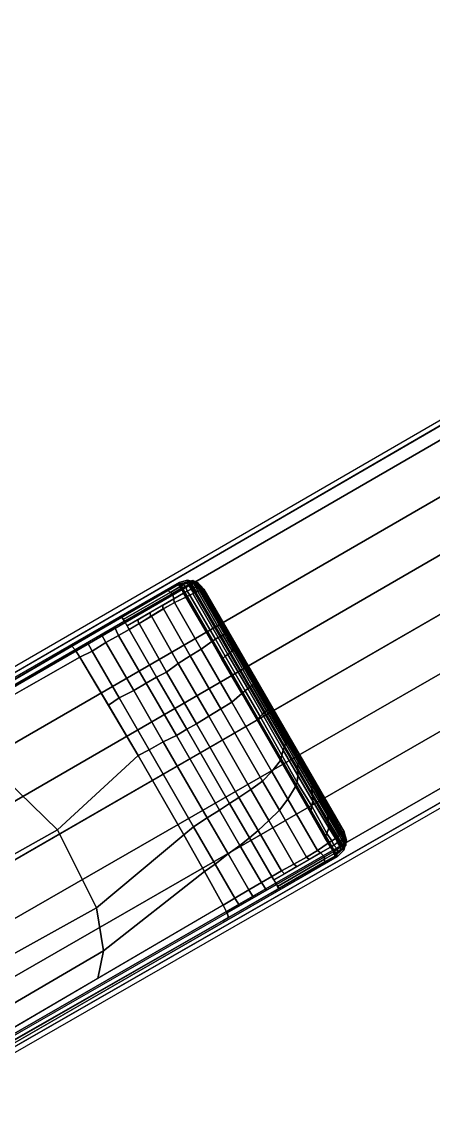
# Model space of a CAD drawing. Header units: millimetres. Extents: x 22804 to 54168, y 19058 to 39187.
# Drawn here: x 48247.8 to 48299.6, y 26384.5 to 26522.9 of the extents above; entities that cross this region are included whole.
import ezdxf

# ---------------------------------------------------------------- set-up
doc = ezdxf.new("R2010")
doc.units = ezdxf.units.MM
doc.header["$LTSCALE"] = 20
for name, color, linetype in [('Furniture', 31, 'Continuous'), ('TABLE-BASE', 6, 'Continuous'), ('TABLE-TOPVEN', 6, 'Continuous')]:
    doc.layers.add(name, color=color, linetype=linetype)

# ---------------------------------------------------------------- blocks, each defined once
blk = doc.blocks.new('table')
at = {"layer": 'TABLE-BASE', "color": 4}
for points in [[(-45.5972, 23.6021, 3.1165), (-45.6541, 23.5741, 3.1879), (-42.7077, 18.454, 3.6431), (-42.6576, 18.4786, 3.5733)], [(-42.7077, 18.454, 3.6431), (-45.6541, 23.5741, 3.1879), (-45.8674, 23.451, 3.2217), (-42.9183, 18.3324, 3.6824)], [(-42.9183, 18.3324, 3.6824), (-45.8674, 23.451, 3.2217), (-46.0814, 23.3274, 3.2461), (-43.1349, 18.2074, 3.7191)], [(-43.352, 18.0821, 3.7402), (-43.1349, 18.2074, 3.7191), (-46.0814, 23.3274, 3.2461), (-46.3046, 23.1985, 3.2684)], [(-46.3046, 23.1985, 3.2684), (-46.5279, 23.0697, 3.2461), (-43.567, 17.9579, 3.7191), (-43.35, 18.0832, 3.7402)], [(-43.567, 17.9579, 3.7191), (-46.5279, 23.0697, 3.2461), (-46.7419, 22.9461, 3.2217), (-43.7836, 17.8328, 3.6824)], [(-43.7836, 17.8328, 3.6824), (-46.7419, 22.9461, 3.2217), (-46.9552, 22.823, 3.1879), (-43.9942, 17.7113, 3.6431)], [(-44.0406, 17.6801, 3.5733), (-43.9942, 17.7113, 3.6431), (-46.9552, 22.823, 3.1879), (-47.0078, 22.7876, 3.1165)], [(-44.3437, 21.3523, 27.324), (-44.3947, 21.3655, 27.324), (-45.6704, 20.629, 27.324), (-45.6845, 20.5782, 27.324)], [(-44.3947, 21.3655, 27.324), (-44.4358, 21.3536, 27.324), (-45.6395, 20.6586, 27.324), (-45.6704, 20.629, 27.324)], [(-44.4358, 21.345, 26.8986), (-44.4358, 21.3536, 27.324), (-44.4148, 21.3597, 27.324), (-44.4172, 21.3576, 26.9026)], [(-44.3947, 21.3655, 27.324), (-44.3986, 21.3575, 26.9026), (-44.4172, 21.3576, 26.9026), (-44.4148, 21.3597, 27.324)], [(-44.4172, 21.3576, 26.9026), (-44.3986, 21.3575, 26.9026), (-44.3878, 21.3653, 26.8933), (-44.4107, 21.3554, 26.8889)], [(-44.3862, 21.364, 26.889), (-44.408, 21.3533, 26.8804), (-44.4107, 21.3554, 26.8889), (-44.3878, 21.3653, 26.8933)], [(-44.3862, 21.364, 26.889), (-44.3851, 21.363, 26.8859), (-44.4055, 21.3512, 26.8728), (-44.408, 21.3533, 26.8804)], [(-44.3819, 21.3597, 26.8783), (-44.4023, 21.348, 26.8652), (-44.4055, 21.3512, 26.8728), (-44.3851, 21.363, 26.8859)], [(-44.3764, 21.3535, 26.8673), (-44.3967, 21.3418, 26.8542), (-44.4023, 21.348, 26.8652), (-44.3819, 21.3597, 26.8783)], [(-44.3986, 21.3575, 26.9026), (-44.3947, 21.3655, 27.324), (-44.3437, 21.3523, 27.324), (-44.3472, 21.3447, 26.9324)], [(-44.3673, 21.3629, 26.8996), (-44.3878, 21.3653, 26.8933), (-44.3986, 21.3575, 26.9026)], [(-44.3386, 21.3354, 26.9221), (-44.3673, 21.3629, 26.8996), (-44.3986, 21.3575, 26.9026), (-44.3472, 21.3447, 26.9324)], [(-44.3878, 21.3653, 26.8933), (-44.3851, 21.363, 26.8859), (-44.3673, 21.3629, 26.8996)], [(-44.3851, 21.363, 26.8859), (-44.3819, 21.3597, 26.8783), (-44.3673, 21.3629, 26.8996)], [(-44.3616, 21.3561, 26.8897), (-44.3764, 21.3535, 26.8673), (-44.3819, 21.3597, 26.8783), (-44.3673, 21.3629, 26.8996)], [(-44.3323, 21.3285, 26.9146), (-44.3616, 21.3561, 26.8897), (-44.3673, 21.3629, 26.8996), (-44.3386, 21.3354, 26.9221)], [(-44.3673, 21.3629, 26.8996), (-44.3673, 21.3629, 26.8996), (-44.3386, 21.3354, 26.9221)], [(-45.6845, 20.5782, 27.324), (-45.6725, 20.5356, 27.324), (-44.3128, 21.3206, 27.324), (-44.3437, 21.3523, 27.324)], [(-45.6725, 20.5356, 27.324), (-41.6318, 13.537, 27.3241), (-40.2722, 14.322, 27.3241), (-44.3128, 21.3206, 27.324)], [(-44.4358, 21.3536, 27.324), (-44.4358, 21.345, 26.8986), (-45.6321, 20.6543, 26.8986), (-45.6395, 20.6586, 27.324)], [(-44.4358, 21.345, 26.8986), (-44.4335, 21.3449, 26.8853), (-44.5521, 21.2759, 26.8667), (-44.5506, 21.2783, 26.8805)], [(-44.4335, 21.3449, 26.8853), (-44.4304, 21.3433, 26.8732), (-44.5445, 21.2766, 26.8548), (-44.5521, 21.2759, 26.8667)], [(-44.4358, 21.345, 26.8986), (-44.5506, 21.2783, 26.8805), (-44.5492, 21.2795, 26.8986), (-44.4358, 21.345, 26.8986)], [(-44.4304, 21.3433, 26.8732), (-44.4276, 21.3411, 26.8645), (-44.5408, 21.2746, 26.8462), (-44.5445, 21.2766, 26.8548)], [(-44.4276, 21.3411, 26.8645), (-44.4231, 21.3367, 26.8532), (-44.5286, 21.2743, 26.836), (-44.5408, 21.2746, 26.8462)], [(-44.4231, 21.3367, 26.8532), (-44.4175, 21.3305, 26.8422), (-44.5142, 21.2726, 26.8263), (-44.5286, 21.2743, 26.836)], [(-44.4175, 21.3305, 26.8422), (-44.4114, 21.3228, 26.8325), (-44.49, 21.2751, 26.8197), (-44.5142, 21.2726, 26.8263)], [(-44.4114, 21.3228, 26.8325), (-44.4025, 21.3106, 26.8223), (-44.4545, 21.2787, 26.814), (-44.49, 21.2751, 26.8197)], [(-44.4025, 21.3106, 26.8223), (-44.3906, 21.2928, 26.8139), (-44.4264, 21.2684, 26.8081), (-44.4545, 21.2787, 26.814)], [(-44.4107, 21.3554, 26.8889), (-44.4335, 21.3449, 26.8853), (-44.4358, 21.345, 26.8986), (-44.4172, 21.3576, 26.9026)], [(-44.408, 21.3533, 26.8804), (-44.4304, 21.3433, 26.8732), (-44.4335, 21.3449, 26.8853), (-44.4107, 21.3554, 26.8889)], [(-44.4055, 21.3512, 26.8728), (-44.4276, 21.3411, 26.8645), (-44.4304, 21.3433, 26.8732), (-44.408, 21.3533, 26.8804)], [(-44.4023, 21.348, 26.8652), (-44.4231, 21.3367, 26.8532), (-44.4276, 21.3411, 26.8645), (-44.4055, 21.3512, 26.8728)], [(-44.3967, 21.3418, 26.8542), (-44.4175, 21.3305, 26.8422), (-44.4231, 21.3367, 26.8532), (-44.4023, 21.348, 26.8652)], [(-44.3905, 21.334, 26.8446), (-44.4114, 21.3228, 26.8325), (-44.4175, 21.3305, 26.8422), (-44.3967, 21.3418, 26.8542)], [(-44.3817, 21.3219, 26.8343), (-44.4025, 21.3106, 26.8223), (-44.4114, 21.3228, 26.8325), (-44.3905, 21.334, 26.8446)], [(-44.3697, 21.3037, 26.8267), (-44.3906, 21.2928, 26.8139), (-44.4025, 21.3106, 26.8223), (-44.3817, 21.3219, 26.8343)], [(-44.3702, 21.3458, 26.8577), (-44.3905, 21.334, 26.8446), (-44.3967, 21.3418, 26.8542), (-44.3764, 21.3535, 26.8673)], [(-44.3613, 21.3337, 26.8474), (-44.3817, 21.3219, 26.8343), (-44.3905, 21.334, 26.8446), (-44.3702, 21.3458, 26.8577)], [(-44.3493, 21.3209, 26.8402), (-44.3697, 21.3037, 26.8267), (-44.3817, 21.3219, 26.8343), (-44.3613, 21.3337, 26.8474)], [(-44.3539, 21.346, 26.8794), (-44.3702, 21.3458, 26.8577), (-44.3764, 21.3535, 26.8673), (-44.3616, 21.3561, 26.8897)], [(-44.3711, 21.3507, 26.9185), (-44.3711, 21.3507, 26.9185), (-44.3472, 21.3447, 26.9324), (-44.3539, 21.3464, 26.9285)], [(-44.3465, 21.3354, 26.8721), (-44.3613, 21.3337, 26.8474), (-44.3702, 21.3458, 26.8577), (-44.3539, 21.346, 26.8794)], [(-44.3379, 21.3023, 26.8374), (-44.3588, 21.2859, 26.8243), (-44.3697, 21.3037, 26.8267), (-44.3493, 21.3209, 26.8402)], [(-44.3259, 21.3217, 26.907), (-44.3539, 21.346, 26.8794), (-44.3616, 21.3561, 26.8897), (-44.3323, 21.3285, 26.9146)], [(-44.3368, 21.3206, 26.8661), (-44.3493, 21.3209, 26.8402), (-44.3613, 21.3337, 26.8474), (-44.3465, 21.3354, 26.8721)], [(-44.3201, 21.3153, 26.9), (-44.3465, 21.3354, 26.8721), (-44.3539, 21.346, 26.8794), (-44.3259, 21.3217, 26.907)], [(-44.3379, 21.3023, 26.8374), (-44.3493, 21.3209, 26.8402), (-44.3368, 21.3206, 26.8661), (-44.3264, 21.3036, 26.8639)], [(-44.3105, 21.3055, 27.008), (-44.3472, 21.3447, 26.9324), (-44.3437, 21.3523, 27.324), (-44.3128, 21.3206, 27.324)], [(-44.3156, 21.3105, 26.8947), (-44.3472, 21.3447, 26.9324), (-44.3105, 21.3055, 27.008), (-44.3156, 21.3105, 26.8947)], [(-44.3201, 21.3153, 26.9), (-44.3368, 21.3206, 26.8661), (-44.3465, 21.3354, 26.8721)], [(-44.3156, 21.3105, 26.8947), (-44.3264, 21.3036, 26.8639), (-44.3368, 21.3206, 26.8661), (-44.3201, 21.3153, 26.9)], [(-44.2992, 21.2563, 26.859), (-44.3264, 21.3036, 26.8639), (-44.3156, 21.3105, 26.8947), (-44.2859, 21.2589, 26.8896)], [(-44.2859, 21.2589, 26.8896), (-44.3156, 21.3105, 26.8947), (-44.3105, 21.3055, 27.008), (-44.2817, 21.2553, 27.0038)], [(-40.9006, 15.3532, 26.5054), (-44.3105, 21.3055, 27.008), (-44.3128, 21.3206, 27.324), (-40.6832, 15.0339, 27.324)], [(-44.5506, 21.2783, 26.8805), (-44.6977, 21.193, 26.8631), (-44.6923, 21.1969, 26.8986), (-44.5492, 21.2795, 26.8986)], [(-44.5506, 21.2783, 26.8805), (-44.5521, 21.2759, 26.8667), (-44.69, 21.196, 26.8502), (-44.6977, 21.193, 26.8631)], [(-44.5521, 21.2759, 26.8667), (-44.5445, 21.2766, 26.8548), (-44.6821, 21.1967, 26.8379), (-44.69, 21.196, 26.8502)], [(-44.5445, 21.2766, 26.8548), (-44.5408, 21.2746, 26.8462), (-44.6767, 21.1955, 26.8292), (-44.6821, 21.1967, 26.8379)], [(-44.5408, 21.2746, 26.8462), (-44.5286, 21.2743, 26.836), (-44.6647, 21.1949, 26.8187), (-44.6767, 21.1955, 26.8292)], [(-44.5286, 21.2743, 26.836), (-44.5142, 21.2726, 26.8263), (-44.6484, 21.1939, 26.8088), (-44.6647, 21.1949, 26.8187)], [(-44.5975, 21.0748, 26.7783), (-44.6601, 21.1124, 26.7737), (-44.3792, 21.2742, 26.8112), (-44.3426, 21.2216, 26.8117)], [(-44.5142, 21.2726, 26.8263), (-44.49, 21.2751, 26.8197), (-44.6234, 21.1962, 26.8015), (-44.6484, 21.1939, 26.8088)], [(-44.49, 21.2751, 26.8197), (-44.4545, 21.2787, 26.814), (-44.5869, 21.1995, 26.7954), (-44.6234, 21.1962, 26.8015)], [(-44.4545, 21.2787, 26.814), (-44.4264, 21.2684, 26.8081), (-44.5625, 21.1936, 26.7922), (-44.5869, 21.1995, 26.7954)], [(-44.4264, 21.2684, 26.8081), (-44.4053, 21.2592, 26.8077), (-44.5306, 21.187, 26.791), (-44.5625, 21.1936, 26.7922)], [(-44.3906, 21.2928, 26.8139), (-44.3792, 21.2742, 26.8112), (-44.4053, 21.2592, 26.8077), (-44.4264, 21.2684, 26.8081)], [(-44.3588, 21.2859, 26.8243), (-44.3792, 21.2742, 26.8112), (-44.3906, 21.2928, 26.8139), (-44.3697, 21.3037, 26.8267)], [(-44.3426, 21.2216, 26.8117), (-44.3792, 21.2742, 26.8112), (-44.3588, 21.2859, 26.8243), (-44.3307, 21.237, 26.8193)], [(-44.3307, 21.237, 26.8193), (-44.3588, 21.2859, 26.8243), (-44.3379, 21.3023, 26.8374), (-44.3117, 21.2565, 26.8334)], [(-44.3379, 21.3023, 26.8374), (-44.3379, 21.3023, 26.8374), (-44.3264, 21.3036, 26.8639)], [(-44.3117, 21.2565, 26.8334), (-44.3379, 21.3023, 26.8374), (-44.3264, 21.3036, 26.8639), (-44.2992, 21.2563, 26.859)], [(-44.1969, 21.0054, 26.821), (-44.3307, 21.237, 26.8193), (-44.3117, 21.2565, 26.8334), (-44.1743, 21.0185, 26.8347)], [(-44.1743, 21.0185, 26.8347), (-44.3117, 21.2565, 26.8334), (-44.2992, 21.2563, 26.859), (-44.1649, 21.0237, 26.8607)], [(-44.1649, 21.0237, 26.8607), (-44.2992, 21.2563, 26.859), (-44.2859, 21.2589, 26.8896), (-44.1537, 21.0299, 26.8915)], [(-44.1537, 21.0299, 26.8915), (-44.2859, 21.2589, 26.8896), (-44.2817, 21.2553, 27.0038), (-44.1398, 21.0077, 26.9829)], [(-44.6977, 21.193, 26.8631), (-44.8047, 21.1311, 26.8546), (-44.8106, 21.1286, 26.8986), (-44.6923, 21.1969, 26.8986)], [(-44.6977, 21.193, 26.8631), (-44.69, 21.196, 26.8502), (-44.8016, 21.1313, 26.8411), (-44.8047, 21.1311, 26.8546)], [(-44.69, 21.196, 26.8502), (-44.6821, 21.1967, 26.8379), (-44.7941, 21.1318, 26.8286), (-44.8016, 21.1313, 26.8411)], [(-44.6821, 21.1967, 26.8379), (-44.6767, 21.1955, 26.8292), (-44.789, 21.1305, 26.8197), (-44.7941, 21.1318, 26.8286)], [(-44.6767, 21.1955, 26.8292), (-44.6647, 21.1949, 26.8187), (-44.7804, 21.1278, 26.8084), (-44.789, 21.1305, 26.8197)], [(-44.6484, 21.1939, 26.8088), (-44.6234, 21.1962, 26.8015), (-44.7511, 21.1221, 26.789), (-44.7678, 21.1247, 26.7978)], [(-44.6234, 21.1962, 26.8015), (-44.5869, 21.1995, 26.7954), (-44.715, 21.1249, 26.7818), (-44.7511, 21.1221, 26.789)], [(-44.5869, 21.1995, 26.7954), (-44.5625, 21.1936, 26.7922), (-44.6799, 21.121, 26.778), (-44.715, 21.1249, 26.7818)], [(-44.5424, 21.0329, 26.7807), (-44.5975, 21.0748, 26.7783), (-44.3426, 21.2216, 26.8117), (-44.3098, 21.1674, 26.8117)], [(-44.3098, 21.1674, 26.8117), (-44.3426, 21.2216, 26.8117), (-44.3307, 21.237, 26.8193), (-44.2985, 21.1813, 26.8197)], [(-44.6647, 21.1949, 26.8187), (-44.6484, 21.1939, 26.8088), (-44.7678, 21.1247, 26.7978), (-44.7804, 21.1278, 26.8084)], [(-44.5625, 21.1936, 26.7922), (-44.5306, 21.187, 26.791), (-44.6601, 21.1124, 26.7737), (-44.6799, 21.121, 26.778)], [(-44.4922, 20.9808, 26.7819), (-44.5424, 21.0329, 26.7807), (-44.3098, 21.1674, 26.8117), (-44.2749, 21.1042, 26.8112)], [(-44.2749, 21.1042, 26.8112), (-44.3098, 21.1674, 26.8117), (-44.2985, 21.1813, 26.8197), (-44.263, 21.1198, 26.8201)], [(-44.8047, 21.1311, 26.8546), (-44.9048, 21.0732, 26.8497), (-44.9124, 21.0698, 26.8986), (-44.8106, 21.1286, 26.8986)], [(-44.8047, 21.1311, 26.8546), (-44.8016, 21.1313, 26.8411), (-44.9017, 21.0735, 26.8361), (-44.9048, 21.0732, 26.8497)], [(-44.8016, 21.1313, 26.8411), (-44.7941, 21.1318, 26.8286), (-44.897, 21.0723, 26.8233), (-44.9017, 21.0735, 26.8361)], [(-44.7941, 21.1318, 26.8286), (-44.789, 21.1305, 26.8197), (-44.8918, 21.071, 26.8142), (-44.897, 21.0723, 26.8233)], [(-44.789, 21.1305, 26.8197), (-44.7804, 21.1278, 26.8084), (-44.8831, 21.0684, 26.8028), (-44.8918, 21.071, 26.8142)], [(-44.7804, 21.1278, 26.8084), (-44.7678, 21.1247, 26.7978), (-44.8717, 21.0645, 26.7915), (-44.8831, 21.0684, 26.8028)], [(-44.7678, 21.1247, 26.7978), (-44.7511, 21.1221, 26.789), (-44.8607, 21.0587, 26.7821), (-44.8717, 21.0645, 26.7915)], [(-44.7511, 21.1221, 26.789), (-44.715, 21.1249, 26.7818), (-44.8407, 21.0522, 26.7731), (-44.8607, 21.0587, 26.7821)], [(-44.715, 21.1249, 26.7818), (-44.6799, 21.121, 26.778), (-44.8163, 21.0458, 26.7688), (-44.8407, 21.0522, 26.7731)], [(-44.6799, 21.121, 26.778), (-44.6601, 21.1124, 26.7737), (-44.7891, 21.0381, 26.7641), (-44.8163, 21.0458, 26.7688)], [(-44.7355, 20.9953, 26.7665), (-44.7891, 21.0381, 26.7641), (-44.6601, 21.1124, 26.7737), (-44.5975, 21.0748, 26.7783)], [(-44.4416, 20.9274, 26.783), (-44.4922, 20.9808, 26.7819), (-44.2749, 21.1042, 26.8112), (-44.2418, 21.0433, 26.8107)], [(-44.2418, 21.0433, 26.8107), (-44.2749, 21.1042, 26.8112), (-44.263, 21.1198, 26.8201), (-44.2275, 21.0584, 26.8205)], [(-45.079, 20.797, 26.7619), (-45.121, 20.8465, 26.7612), (-44.7891, 21.0381, 26.7641), (-44.7355, 20.9953, 26.7665)], [(-44.897, 21.0723, 26.8233), (-45.0465, 20.986, 26.821), (-45.0477, 20.9891, 26.834), (-44.9017, 21.0735, 26.8361)], [(-44.9017, 21.0735, 26.8361), (-45.0477, 20.9891, 26.834), (-45.0471, 20.991, 26.8477), (-44.9048, 21.0732, 26.8497)], [(-44.9048, 21.0732, 26.8497), (-45.0471, 20.991, 26.8477), (-45.0436, 20.994, 26.8986), (-44.9124, 21.0698, 26.8986)], [(-44.8918, 21.071, 26.8142), (-45.0445, 20.9828, 26.8118), (-45.0465, 20.986, 26.821), (-44.897, 21.0723, 26.8233)], [(-44.8831, 21.0684, 26.8028), (-45.0409, 20.9773, 26.8), (-45.0445, 20.9828, 26.8118), (-44.8918, 21.071, 26.8142)], [(-44.8717, 21.0645, 26.7915), (-45.0358, 20.9697, 26.7886), (-45.0409, 20.9773, 26.8), (-44.8831, 21.0684, 26.8028)], [(-44.8607, 21.0587, 26.7821), (-45.0292, 20.9613, 26.779), (-45.0358, 20.9697, 26.7886), (-44.8717, 21.0645, 26.7915)], [(-44.8407, 21.0522, 26.7731), (-45.0189, 20.9492, 26.7694), (-45.0292, 20.9613, 26.779), (-44.8607, 21.0587, 26.7821)], [(-44.8163, 21.0458, 26.7688), (-45.0068, 20.9372, 26.7641), (-45.0189, 20.9492, 26.7694), (-44.8407, 21.0522, 26.7731)], [(-44.7891, 21.0381, 26.7641), (-44.9923, 20.9208, 26.7623), (-45.0068, 20.9372, 26.7641), (-44.8163, 21.0458, 26.7688)], [(-44.6875, 20.9493, 26.7672), (-44.7355, 20.9953, 26.7665), (-44.5975, 21.0748, 26.7783), (-44.5424, 21.0329, 26.7807)], [(-44.6458, 20.8923, 26.7672), (-44.6875, 20.9493, 26.7672), (-44.5424, 21.0329, 26.7807), (-44.4922, 20.9808, 26.7819)], [(-44.4059, 20.8847, 26.7806), (-44.4416, 20.9274, 26.783), (-44.2418, 21.0433, 26.8107), (-44.2144, 20.9952, 26.8104)], [(-44.2144, 20.9952, 26.8104), (-44.2418, 21.0433, 26.8107), (-44.2275, 21.0584, 26.8205), (-44.1969, 21.0054, 26.821)], [(-45.0471, 20.991, 26.8477), (-45.0477, 20.9891, 26.834), (-45.1709, 20.918, 26.8366), (-45.1708, 20.9197, 26.8504)], [(-45.0477, 20.9891, 26.834), (-45.0465, 20.986, 26.821), (-45.1704, 20.9145, 26.8235), (-45.1709, 20.918, 26.8366)], [(-45.0471, 20.991, 26.8477), (-45.1708, 20.9197, 26.8504), (-45.1676, 20.9225, 26.8986), (-45.0436, 20.994, 26.8986)], [(-45.0465, 20.986, 26.821), (-45.0445, 20.9828, 26.8118), (-45.169, 20.9111, 26.8143), (-45.1704, 20.9145, 26.8235)], [(-45.0445, 20.9828, 26.8118), (-45.0409, 20.9773, 26.8), (-45.1662, 20.9051, 26.8029), (-45.169, 20.9111, 26.8143)], [(-45.0464, 20.7421, 26.7627), (-45.079, 20.797, 26.7619), (-44.7355, 20.9953, 26.7665), (-44.6875, 20.9493, 26.7672)], [(-44.6063, 20.8325, 26.7672), (-44.6458, 20.8923, 26.7672), (-44.4922, 20.9808, 26.7819), (-44.4416, 20.9274, 26.783)], [(-44.4059, 20.8847, 26.7806), (-44.2144, 20.9952, 26.8104), (-44.184, 20.9437, 26.8096), (-44.368, 20.8375, 26.7809)], [(-44.184, 20.9437, 26.8096), (-44.2144, 20.9952, 26.8104), (-44.1743, 21.0185, 26.8347), (-44.1462, 20.9696, 26.8316)], [(-44.0337, 20.7737, 26.8191), (-44.1743, 21.0185, 26.8347), (-44.1537, 21.0299, 26.8915), (-44.0101, 20.7807, 26.8751)], [(-44.0101, 20.7807, 26.8751), (-44.1537, 21.0299, 26.8915), (-44.1398, 21.0077, 26.9829), (-43.9936, 20.7524, 26.9613)], [(-45.0409, 20.9773, 26.8), (-45.0358, 20.9697, 26.7886), (-45.1617, 20.8971, 26.7914), (-45.1662, 20.9051, 26.8029)], [(-45.0358, 20.9697, 26.7886), (-45.0292, 20.9613, 26.779), (-45.1551, 20.8887, 26.7816), (-45.1617, 20.8971, 26.7914)], [(-45.0292, 20.9613, 26.779), (-45.0189, 20.9492, 26.7694), (-45.1458, 20.876, 26.7719), (-45.1551, 20.8887, 26.7816)], [(-45.0189, 20.9492, 26.7694), (-45.0068, 20.9372, 26.7641), (-45.1353, 20.8634, 26.7667), (-45.1458, 20.876, 26.7719)], [(-45.0068, 20.9372, 26.7641), (-44.9923, 20.9208, 26.7623), (-45.121, 20.8465, 26.7612), (-45.1353, 20.8634, 26.7667)], [(-45.0085, 20.683, 26.7626), (-45.0464, 20.7421, 26.7627), (-44.6875, 20.9493, 26.7672), (-44.6458, 20.8923, 26.7672)], [(-44.5761, 20.7864, 26.7627), (-44.6063, 20.8325, 26.7672), (-44.4416, 20.9274, 26.783), (-44.4059, 20.8847, 26.7806)], [(-44.368, 20.8375, 26.7809), (-44.184, 20.9437, 26.8096), (-44.1475, 20.8818, 26.8072), (-44.3255, 20.779, 26.7787)], [(-44.1475, 20.8818, 26.8072), (-44.184, 20.9437, 26.8096), (-44.1462, 20.9696, 26.8316), (-44.1088, 20.9044, 26.8274)], [(-45.1708, 20.9197, 26.8504), (-45.1709, 20.918, 26.8366), (-45.343, 20.8189, 26.8474), (-45.3418, 20.8211, 26.8611)], [(-45.1709, 20.918, 26.8366), (-45.1704, 20.9145, 26.8235), (-45.3421, 20.8155, 26.8343), (-45.343, 20.8189, 26.8474)], [(-45.1704, 20.9145, 26.8235), (-45.169, 20.9111, 26.8143), (-45.3409, 20.812, 26.8252), (-45.3421, 20.8155, 26.8343)], [(-45.1708, 20.9197, 26.8504), (-45.3418, 20.8211, 26.8611), (-45.3384, 20.8239, 26.8986), (-45.1676, 20.9225, 26.8986)], [(-45.169, 20.9111, 26.8143), (-45.1662, 20.9051, 26.8029), (-45.3379, 20.8062, 26.8135), (-45.3409, 20.812, 26.8252)], [(-45.1662, 20.9051, 26.8029), (-45.1617, 20.8971, 26.7914), (-45.3328, 20.7985, 26.8019), (-45.3379, 20.8062, 26.8135)], [(-45.1617, 20.8971, 26.7914), (-45.1551, 20.8887, 26.7816), (-45.3259, 20.7903, 26.7921), (-45.3328, 20.7985, 26.8019)], [(-45.1551, 20.8887, 26.7816), (-45.1458, 20.876, 26.7719), (-45.3157, 20.7781, 26.782), (-45.3259, 20.7903, 26.7921)], [(-45.1458, 20.876, 26.7719), (-45.1353, 20.8634, 26.7667), (-45.3062, 20.7647, 26.7768), (-45.3157, 20.7781, 26.782)], [(-44.9705, 20.6223, 26.7618), (-45.0085, 20.683, 26.7626), (-44.6458, 20.8923, 26.7672), (-44.6063, 20.8325, 26.7672)], [(-44.5761, 20.7864, 26.7627), (-44.4059, 20.8847, 26.7806), (-44.368, 20.8375, 26.7809), (-44.5434, 20.7363, 26.763)], [(-44.3255, 20.779, 26.7787), (-44.1475, 20.8818, 26.8072), (-44.1066, 20.8124, 26.8023), (-44.2754, 20.715, 26.7754)], [(-44.1066, 20.8124, 26.8023), (-44.1475, 20.8818, 26.8072), (-44.1088, 20.9044, 26.8274), (-44.0692, 20.8356, 26.8231)], [(-45.3418, 20.8211, 26.8611), (-45.343, 20.8189, 26.8474), (-45.4219, 20.7735, 26.856), (-45.4207, 20.7757, 26.8697)], [(-45.343, 20.8189, 26.8474), (-45.3421, 20.8155, 26.8343), (-45.4214, 20.77, 26.843), (-45.4219, 20.7735, 26.856)], [(-45.3421, 20.8155, 26.8343), (-45.3409, 20.812, 26.8252), (-45.42, 20.768, 26.833), (-45.4214, 20.77, 26.843)], [(-45.3418, 20.8211, 26.8611), (-45.4207, 20.7757, 26.8697), (-45.418, 20.7779, 26.8986), (-45.3384, 20.8239, 26.8986)], [(-45.3424, 20.645, 26.7813), (-45.3802, 20.6975, 26.782), (-45.121, 20.8465, 26.7612), (-45.079, 20.797, 26.7619)], [(-45.1353, 20.8634, 26.7667), (-45.121, 20.8465, 26.7612), (-45.2928, 20.7477, 26.775), (-45.3062, 20.7647, 26.7768)], [(-44.9441, 20.574, 26.7538), (-44.9705, 20.6223, 26.7618), (-44.6063, 20.8325, 26.7672), (-44.5761, 20.7864, 26.7627)], [(-44.5434, 20.7363, 26.763), (-44.368, 20.8375, 26.7809), (-44.3255, 20.779, 26.7787), (-44.5043, 20.6758, 26.7611)], [(-44.0722, 20.7539, 26.7966), (-44.1066, 20.8124, 26.8023), (-44.0692, 20.8356, 26.8231), (-44.0337, 20.7737, 26.8191)], [(-45.4207, 20.7757, 26.8697), (-45.4219, 20.7735, 26.856), (-45.6332, 20.6521, 26.8848), (-45.6321, 20.6543, 26.8986)], [(-45.4219, 20.7735, 26.856), (-45.4214, 20.77, 26.843), (-45.6332, 20.6482, 26.8717), (-45.6332, 20.6521, 26.8848)], [(-45.4214, 20.77, 26.843), (-45.42, 20.768, 26.833), (-45.6326, 20.6443, 26.8625), (-45.6332, 20.6482, 26.8717)], [(-45.42, 20.768, 26.833), (-45.4162, 20.7611, 26.8221), (-45.6308, 20.6377, 26.8509), (-45.6326, 20.6443, 26.8625)], [(-45.4207, 20.7757, 26.8697), (-45.6321, 20.6543, 26.8986), (-45.418, 20.7779, 26.8986)], [(-45.4162, 20.7611, 26.8221), (-45.4119, 20.7531, 26.8105), (-45.6278, 20.629, 26.8395), (-45.6308, 20.6377, 26.8509)], [(-45.3409, 20.812, 26.8252), (-45.3379, 20.8062, 26.8135), (-45.4162, 20.7611, 26.8221), (-45.42, 20.768, 26.833)], [(-45.3379, 20.8062, 26.8135), (-45.3328, 20.7985, 26.8019), (-45.4119, 20.7531, 26.8105), (-45.4162, 20.7611, 26.8221)], [(-45.3328, 20.7985, 26.8019), (-45.3259, 20.7903, 26.7921), (-45.4066, 20.7438, 26.8007), (-45.4119, 20.7531, 26.8105)], [(-45.3259, 20.7903, 26.7921), (-45.3157, 20.7781, 26.782), (-45.3996, 20.7298, 26.7908), (-45.4066, 20.7438, 26.8007)], [(-45.3157, 20.7781, 26.782), (-45.3062, 20.7647, 26.7768), (-45.3917, 20.7159, 26.7858), (-45.3996, 20.7298, 26.7908)], [(-45.3062, 20.7647, 26.7768), (-45.2928, 20.7477, 26.775), (-45.3802, 20.6975, 26.782), (-45.3917, 20.7159, 26.7858)], [(-45.3092, 20.5906, 26.7821), (-45.3424, 20.645, 26.7813), (-45.079, 20.797, 26.7619), (-45.0464, 20.7421, 26.7627)], [(-44.9441, 20.574, 26.7538), (-44.5761, 20.7864, 26.7627), (-44.5434, 20.7363, 26.763), (-44.9126, 20.5231, 26.7533)], [(-44.5043, 20.6758, 26.7611), (-44.3255, 20.779, 26.7787), (-44.2754, 20.715, 26.7754), (-44.4606, 20.608, 26.7564)], [(-44.2754, 20.715, 26.7754), (-44.1066, 20.8124, 26.8023), (-44.0722, 20.7539, 26.7966), (-44.2387, 20.6611, 26.7669)], [(-44.0337, 20.7737, 26.8191), (-44.0722, 20.7539, 26.7966), (-40.9784, 15.4675, 26.2126), (-40.9721, 15.4583, 26.2362)], [(-40.965, 15.4479, 26.2628), (-40.9721, 15.4583, 26.2362), (-44.0337, 20.7737, 26.8191), (-44.0101, 20.7807, 26.8751)], [(-40.965, 15.4479, 26.2628), (-44.0101, 20.7807, 26.8751), (-43.9936, 20.7524, 26.9613), (-40.9006, 15.3532, 26.5054)], [(-45.4119, 20.7531, 26.8105), (-45.4066, 20.7438, 26.8007), (-45.6238, 20.619, 26.8299), (-45.6278, 20.629, 26.8395)], [(-45.4066, 20.7438, 26.8007), (-45.3996, 20.7298, 26.7908), (-45.6173, 20.6047, 26.8203), (-45.6238, 20.619, 26.8299)], [(-45.3996, 20.7298, 26.7908), (-45.3917, 20.7159, 26.7858), (-45.6095, 20.5891, 26.8139), (-45.6173, 20.6047, 26.8203)], [(-45.3917, 20.7159, 26.7858), (-45.3802, 20.6975, 26.782), (-45.5991, 20.5699, 26.8112), (-45.6095, 20.5891, 26.8139)], [(-45.2712, 20.5315, 26.7818), (-45.3092, 20.5906, 26.7821), (-45.0464, 20.7421, 26.7627), (-45.0085, 20.683, 26.7626)], [(-44.9126, 20.5231, 26.7533), (-44.5434, 20.7363, 26.763), (-44.5043, 20.6758, 26.7611), (-44.8824, 20.4575, 26.7513)], [(-44.4606, 20.608, 26.7564), (-44.2754, 20.715, 26.7754), (-44.2387, 20.6611, 26.7669), (-44.42, 20.5588, 26.7452)], [(-43.8441, 20.1608, 26.6609), (-44.2387, 20.6611, 26.7669), (-44.0722, 20.7539, 26.7966), (-43.7068, 20.1324, 26.727)], [(-45.6395, 20.6586, 27.324), (-45.6321, 20.6543, 26.8986), (-45.6523, 20.6445, 26.9026), (-45.6553, 20.6435, 27.324)], [(-45.6332, 20.6522, 26.8853), (-45.6537, 20.6378, 26.8889), (-45.6523, 20.6445, 26.9026), (-45.6321, 20.6543, 26.8986)], [(-45.6333, 20.6488, 26.8732), (-45.6532, 20.6344, 26.8804), (-45.6537, 20.6378, 26.8889), (-45.6332, 20.6522, 26.8853)], [(-45.5991, 20.5699, 26.8112), (-45.3802, 20.6975, 26.782), (-45.3424, 20.645, 26.7813), (-45.5726, 20.5135, 26.8117)], [(-45.2284, 20.4735, 26.7803), (-45.2712, 20.5315, 26.7818), (-45.0085, 20.683, 26.7626), (-44.9705, 20.6223, 26.7618)], [(-44.8824, 20.4575, 26.7513), (-44.5043, 20.6758, 26.7611), (-44.4606, 20.608, 26.7564), (-44.8418, 20.3879, 26.7496)], [(-44.0584, 20.1264, 26.606), (-44.42, 20.5588, 26.7452), (-44.2387, 20.6611, 26.7669), (-43.8441, 20.1608, 26.6609)], [(-45.6704, 20.629, 27.324), (-45.6616, 20.6283, 26.9026), (-45.6762, 20.5775, 26.9324), (-45.6845, 20.5782, 27.324)], [(-45.6694, 20.6012, 26.9185), (-45.6694, 20.6012, 26.9185), (-45.6616, 20.6283, 26.9026), (-45.6818, 20.6039, 26.8996)], [(-45.6616, 20.6283, 26.9026), (-45.6616, 20.6283, 26.9026), (-45.6737, 20.6229, 26.8933), (-45.6818, 20.6039, 26.8996)], [(-45.673, 20.6194, 26.8859), (-45.6818, 20.6039, 26.8996), (-45.6818, 20.6039, 26.8996), (-45.6737, 20.6229, 26.8933)], [(-45.6718, 20.615, 26.8783), (-45.6818, 20.6039, 26.8996), (-45.6818, 20.6039, 26.8996), (-45.673, 20.6194, 26.8859)], [(-45.6718, 20.615, 26.8783), (-45.6818, 20.6039, 26.8996), (-45.6818, 20.6039, 26.8996), (-45.673, 20.6194, 26.8859)], [(-45.6692, 20.6071, 26.8673), (-45.6788, 20.5956, 26.8897), (-45.6818, 20.6039, 26.8996), (-45.6718, 20.615, 26.8783)], [(-45.6788, 20.5956, 26.8897), (-45.6696, 20.5564, 26.9146), (-45.6724, 20.5653, 26.9221), (-45.6818, 20.6039, 26.8996)], [(-45.6818, 20.6039, 26.8996), (-45.6724, 20.5653, 26.9221), (-45.6762, 20.5775, 26.9324), (-45.6694, 20.6012, 26.9185)], [(-45.6656, 20.5979, 26.8577), (-45.6739, 20.5839, 26.8794), (-45.6788, 20.5956, 26.8897), (-45.6692, 20.6071, 26.8673)], [(-45.6595, 20.5841, 26.8474), (-45.6684, 20.5721, 26.8721), (-45.6739, 20.5839, 26.8794), (-45.6656, 20.5979, 26.8577)], [(-45.6537, 20.6378, 26.8889), (-45.6737, 20.6229, 26.8933), (-45.6616, 20.6283, 26.9026), (-45.6523, 20.6445, 26.9026)], [(-45.6532, 20.6344, 26.8804), (-45.6733, 20.6208, 26.889), (-45.6737, 20.6229, 26.8933), (-45.6537, 20.6378, 26.8889)], [(-45.6532, 20.6344, 26.8804), (-45.6527, 20.6312, 26.8728), (-45.673, 20.6194, 26.8859), (-45.6733, 20.6208, 26.889)], [(-45.6515, 20.6267, 26.8652), (-45.6718, 20.615, 26.8783), (-45.673, 20.6194, 26.8859), (-45.6527, 20.6312, 26.8728)], [(-45.6515, 20.6267, 26.8652), (-45.6718, 20.615, 26.8783), (-45.673, 20.6194, 26.8859), (-45.6527, 20.6312, 26.8728)], [(-45.6488, 20.6189, 26.8542), (-45.6692, 20.6071, 26.8673), (-45.6718, 20.615, 26.8783), (-45.6515, 20.6267, 26.8652)], [(-45.6553, 20.6435, 27.324), (-45.6523, 20.6445, 26.9026), (-45.6616, 20.6283, 26.9026), (-45.6704, 20.629, 27.324)], [(-45.6453, 20.6096, 26.8446), (-45.6656, 20.5979, 26.8577), (-45.6692, 20.6071, 26.8673), (-45.6488, 20.6189, 26.8542)], [(-45.6392, 20.5959, 26.8343), (-45.6595, 20.5841, 26.8474), (-45.6656, 20.5979, 26.8577), (-45.6453, 20.6096, 26.8446)], [(-45.6328, 20.6452, 26.8645), (-45.6527, 20.6312, 26.8728), (-45.6532, 20.6344, 26.8804), (-45.6333, 20.6488, 26.8732)], [(-45.6527, 20.6312, 26.8728), (-45.6515, 20.6267, 26.8652), (-45.6313, 20.6391, 26.8532), (-45.6328, 20.6452, 26.8645)], [(-45.6313, 20.6391, 26.8532), (-45.6515, 20.6267, 26.8652), (-45.6527, 20.6312, 26.8728), (-45.6328, 20.6452, 26.8645)], [(-45.6287, 20.6312, 26.8422), (-45.6488, 20.6189, 26.8542), (-45.6515, 20.6267, 26.8652), (-45.6313, 20.6391, 26.8532)], [(-45.6251, 20.622, 26.8325), (-45.6453, 20.6096, 26.8446), (-45.6488, 20.6189, 26.8542), (-45.6287, 20.6312, 26.8422)], [(-45.619, 20.6083, 26.8223), (-45.6392, 20.5959, 26.8343), (-45.6453, 20.6096, 26.8446), (-45.6251, 20.622, 26.8325)], [(-45.6095, 20.5891, 26.8139), (-45.6294, 20.5764, 26.8267), (-45.6392, 20.5959, 26.8343), (-45.619, 20.6083, 26.8223)], [(-45.5726, 20.5135, 26.8117), (-45.3424, 20.645, 26.7813), (-45.3092, 20.5906, 26.7821), (-45.5426, 20.4587, 26.8117)], [(-45.2036, 20.4241, 26.7744), (-45.2284, 20.4735, 26.7803), (-44.9705, 20.6223, 26.7618), (-44.9441, 20.574, 26.7538)], [(-44.8418, 20.3879, 26.7496), (-44.4606, 20.608, 26.7564), (-44.42, 20.5588, 26.7452), (-44.8141, 20.3323, 26.7356)], [(-45.6762, 20.5775, 26.9324), (-45.6606, 20.526, 27.008), (-45.6725, 20.5356, 27.324), (-45.6845, 20.5782, 27.324)], [(-45.6739, 20.5839, 26.8794), (-45.6668, 20.5475, 26.907), (-45.6696, 20.5564, 26.9146), (-45.6788, 20.5956, 26.8897)], [(-45.6762, 20.5775, 26.9324), (-45.6623, 20.533, 26.8947), (-45.6623, 20.533, 26.8947), (-45.6606, 20.526, 27.008)], [(-45.6684, 20.5721, 26.8721), (-45.6642, 20.5392, 26.9), (-45.6668, 20.5475, 26.907), (-45.6739, 20.5839, 26.8794)], [(-45.6545, 20.5673, 26.8402), (-45.6605, 20.5564, 26.8661), (-45.6684, 20.5721, 26.8721), (-45.6595, 20.5841, 26.8474)], [(-45.6684, 20.5721, 26.8721), (-45.6684, 20.5721, 26.8721), (-45.6605, 20.5564, 26.8661), (-45.6642, 20.5392, 26.9)], [(-45.6509, 20.5389, 26.8639), (-45.6623, 20.533, 26.8947), (-45.6642, 20.5392, 26.9), (-45.6605, 20.5564, 26.8661)], [(-45.6545, 20.5673, 26.8402), (-45.6441, 20.5481, 26.8374), (-45.6509, 20.5389, 26.8639), (-45.6605, 20.5564, 26.8661)], [(-45.6294, 20.5764, 26.8267), (-45.6545, 20.5673, 26.8402), (-45.6595, 20.5841, 26.8474), (-45.6392, 20.5959, 26.8343)], [(-45.6194, 20.5581, 26.8243), (-45.6441, 20.5481, 26.8374), (-45.6545, 20.5673, 26.8402), (-45.6294, 20.5764, 26.8267)], [(-45.6441, 20.5481, 26.8374), (-45.6175, 20.5026, 26.8334), (-45.6236, 20.4917, 26.859), (-45.6509, 20.5389, 26.8639)], [(-45.6194, 20.5581, 26.8243), (-45.5911, 20.5092, 26.8193), (-45.6175, 20.5026, 26.8334), (-45.6441, 20.5481, 26.8374)], [(-45.5991, 20.5699, 26.8112), (-45.6194, 20.5581, 26.8243), (-45.6294, 20.5764, 26.8267), (-45.6095, 20.5891, 26.8139)], [(-45.5991, 20.5699, 26.8112), (-45.5718, 20.5119, 26.8117), (-45.5911, 20.5092, 26.8193), (-45.6194, 20.5581, 26.8243)], [(-45.5426, 20.4587, 26.8117), (-45.3092, 20.5906, 26.7821), (-45.2712, 20.5315, 26.7818), (-45.5063, 20.3983, 26.8113)], [(-45.2036, 20.4241, 26.7744), (-44.9441, 20.574, 26.7538), (-44.9126, 20.5231, 26.7533), (-45.1728, 20.3729, 26.773)], [(-44.445, 19.9334, 26.5876), (-44.8141, 20.3323, 26.7356), (-44.42, 20.5588, 26.7452), (-44.0584, 20.1264, 26.606)], [(-45.6606, 20.526, 27.008), (-42.2107, 14.5969, 26.5054), (-42.0428, 14.2489, 27.324), (-45.6725, 20.5356, 27.324)], [(-45.6509, 20.5389, 26.8639), (-45.6236, 20.4917, 26.859), (-45.6324, 20.4814, 26.8896), (-45.6623, 20.533, 26.8947)], [(-45.6623, 20.533, 26.8947), (-45.6324, 20.4814, 26.8896), (-45.6315, 20.476, 27.0038), (-45.6606, 20.526, 27.008)], [(-45.6236, 20.4917, 26.859), (-45.4893, 20.259, 26.8607), (-45.5003, 20.2524, 26.8915), (-45.6324, 20.4814, 26.8896)], [(-45.6175, 20.5026, 26.8334), (-45.4801, 20.2646, 26.8347), (-45.4893, 20.259, 26.8607), (-45.6236, 20.4917, 26.859)], [(-45.5911, 20.5092, 26.8193), (-45.4574, 20.2776, 26.821), (-45.4801, 20.2646, 26.8347), (-45.6175, 20.5026, 26.8334)], [(-45.5718, 20.5119, 26.8117), (-45.5413, 20.4564, 26.8117), (-45.559, 20.4535, 26.8197), (-45.5911, 20.5092, 26.8193)], [(-45.5063, 20.3983, 26.8113), (-45.2712, 20.5315, 26.7818), (-45.2284, 20.4735, 26.7803), (-45.4689, 20.3372, 26.8107)], [(-45.1728, 20.3729, 26.773), (-44.9126, 20.5231, 26.7533), (-44.8824, 20.4575, 26.7513), (-45.1359, 20.3111, 26.7708)], [(-45.6324, 20.4814, 26.8896), (-45.5003, 20.2524, 26.8915), (-45.488, 20.2293, 26.9829), (-45.6315, 20.476, 27.0038)], [(-45.5413, 20.4564, 26.8117), (-45.5041, 20.3945, 26.8112), (-45.5235, 20.3921, 26.8201), (-45.559, 20.4535, 26.8197)], [(-45.4689, 20.3372, 26.8107), (-45.2284, 20.4735, 26.7803), (-45.2036, 20.4241, 26.7744), (-45.4399, 20.2877, 26.8104)], [(-45.1359, 20.3111, 26.7708), (-44.8824, 20.4575, 26.7513), (-44.8418, 20.3879, 26.7496), (-45.1006, 20.2385, 26.7668)], [(-45.5041, 20.3945, 26.8112), (-45.4679, 20.3355, 26.8107), (-45.488, 20.3307, 26.8205), (-45.5235, 20.3921, 26.8201)], [(-45.4399, 20.2877, 26.8104), (-45.2036, 20.4241, 26.7744), (-45.1728, 20.3729, 26.773), (-45.4095, 20.2362, 26.8096)], [(-45.1006, 20.2385, 26.7668), (-44.8418, 20.3879, 26.7496), (-44.8141, 20.3323, 26.7356), (-45.0634, 20.1861, 26.7565)], [(-45.4679, 20.3355, 26.8107), (-45.4399, 20.2877, 26.8104), (-45.4574, 20.2776, 26.821), (-45.488, 20.3307, 26.8205)], [(-45.4095, 20.2362, 26.8096), (-45.1728, 20.3729, 26.773), (-45.1359, 20.3111, 26.7708), (-45.3751, 20.173, 26.8072)], [(-44.8141, 20.3323, 26.7356), (-45.302, 20.0439, 26.7966), (-45.0634, 20.1861, 26.7565)], [(-44.9467, 19.4171, 26.7271), (-45.302, 20.0439, 26.7966), (-44.8141, 20.3323, 26.7356), (-44.445, 19.9334, 26.5876)], [(-45.4399, 20.2877, 26.8104), (-45.4095, 20.2362, 26.8096), (-45.4518, 20.2158, 26.8316), (-45.4801, 20.2646, 26.8347)], [(-45.3751, 20.173, 26.8072), (-45.1359, 20.3111, 26.7708), (-45.1006, 20.2385, 26.7668), (-45.3321, 20.1049, 26.8023)], [(-45.4801, 20.2646, 26.8347), (-45.3384, 20.0204, 26.8191), (-45.3562, 20.0035, 26.8751), (-45.5003, 20.2524, 26.8915)], [(-45.5003, 20.2524, 26.8915), (-45.3562, 20.0035, 26.8751), (-45.34, 19.9751, 26.9613), (-45.488, 20.2293, 26.9829)], [(-45.4095, 20.2362, 26.8096), (-45.3751, 20.173, 26.8072), (-45.4141, 20.1508, 26.8274), (-45.4518, 20.2158, 26.8316)], [(-45.3321, 20.1049, 26.8023), (-45.1006, 20.2385, 26.7668), (-45.0634, 20.1861, 26.7565), (-45.302, 20.0439, 26.7966)], [(-45.3751, 20.173, 26.8072), (-45.3321, 20.1049, 26.8023), (-45.3743, 20.0822, 26.8231), (-45.4141, 20.1508, 26.8274)], [(-43.3234, 18.8045, 26.4579), (-44.0584, 20.1264, 26.606), (-43.8441, 20.1608, 26.6609), (-43.0742, 18.8438, 26.5221)], [(-43.0742, 18.8438, 26.5221), (-43.8441, 20.1608, 26.6609), (-43.7068, 20.1324, 26.727), (-42.9329, 18.8135, 26.5805)], [(-43.703, 18.6117, 26.4418), (-44.445, 19.9334, 26.5876), (-44.0584, 20.1264, 26.606), (-43.3234, 18.8045, 26.4579)], [(-45.3321, 20.1049, 26.8023), (-45.302, 20.0439, 26.7966), (-45.3384, 20.0204, 26.8191), (-45.3743, 20.0822, 26.8231)], [(-45.3562, 20.0035, 26.8751), (-45.3384, 20.0204, 26.8191), (-42.2659, 14.7113, 26.2362), (-42.2604, 14.7, 26.2628)], [(-45.3562, 20.0035, 26.8751), (-42.2604, 14.7, 26.2628), (-42.2107, 14.5969, 26.5054), (-45.34, 19.9751, 26.9613)], [(-45.302, 20.0439, 26.7966), (-42.2707, 14.7213, 26.2126), (-42.2659, 14.7113, 26.2362), (-45.3384, 20.0204, 26.8191)], [(-44.1978, 18.0986, 26.5818), (-44.9467, 19.4171, 26.7271), (-44.445, 19.9334, 26.5876), (-43.703, 18.6117, 26.4418)]]:
    blk.add_3dface(points, dxfattribs=at)
for points, invisible_edges in [([(-45.5892, 23.6319, 2.4908), (-45.5972, 23.6021, 3.1165), (-42.6576, 18.4786, 3.5733), (-41.1654, 15.9384, 2.9398)], 4), ([(-42.5868, 15.1178, 2.9398), (-44.0406, 17.6801, 3.5733), (-47.0078, 22.7876, 3.1165), (-47.0377, 22.7956, 2.4908)], 1)]:
    blk.add_3dface(points, dxfattribs=dict(at, invisible_edges=invisible_edges))
at = {"layer": 'TABLE-TOPVEN', "invisible_edges": 15}
for points in [[(-39.7125, -8.8597, 28.5), (-39.7089, 32.9007, 28.5), (-44.4889, 32.7216, 28.5), (-44.4939, -8.6804, 28.5)], [(-44.4894, 32.7215, 27.324), (-39.7089, 32.9007, 27.324), (-39.7016, -8.86, 27.324), (-44.4658, -8.6815, 27.324)], [(-44.4939, -8.6804, 28.5), (-44.4889, 32.7216, 28.5), (-49.2631, 32.4231, 28.5), (-49.2631, -8.3821, 28.5)], [(-49.2631, 32.4231, 27.324), (-44.4894, 32.7215, 27.324), (-44.4658, -8.6815, 27.324), (-49.2631, -8.3821, 27.324)]]:
    blk.add_3dface(points, dxfattribs=at)

msp = doc.modelspace()

# ---------------------------------------------------------------- block references
at = {"layer": 'Furniture', "xscale": 25.4, "yscale": 25.4, "zscale": 25.4, "rotation": 270}
msp.add_blockref('table', (47745.971, 25292.154, -76.683), dxfattribs=at)

doc.saveas('drawing.dxf')
